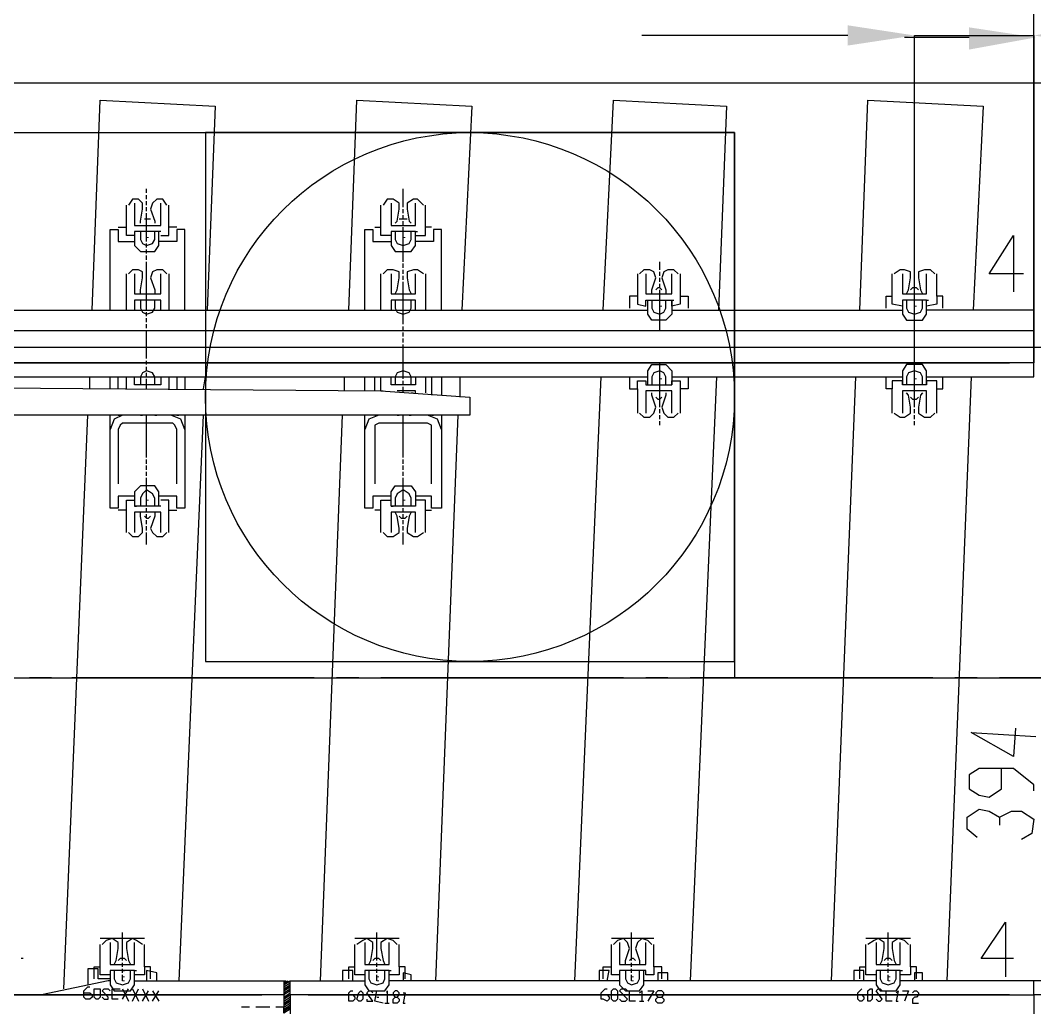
# Model space of a CAD drawing. Header units: millimetres. Extents: x -45 to 90, y -17 to 16.
# Drawn here: x 39.673 to 41.974, y -0.749 to 1.492 of the extents above; entities that cross this region are included whole.
import ezdxf

# ---------------------------------------------------------------- set-up
doc = ezdxf.new("R2010")
doc.units = ezdxf.units.MM
doc.layers.add('PDF_Geometry', color=7, linetype='Continuous')
doc.layers.add('PDF_Solid Fills', color=7, linetype='Continuous')

msp = doc.modelspace()

# ---------------------------------------------------------------- linework, layer by layer
at = {"color": 5}
msp.add_line((0, 1.35), (53.4325, 1.35), dxfattribs=at)
at = {"color": 2}
for p, q in [((0, 0.75), (53.4325, 0.75)), ((0, 0), (53.4325, 0)), ((0, 0), (42.783, 0))]:
    msp.add_line(p, q, dxfattribs=at)
at = {"color": 6}
msp.add_lwpolyline([(29.1661, -1.3506), (29.1986, 0.45), (32.6939, 0.2287), (32.6939, 1.2372), (41.2932, 1.2372), (41.2932, 0), (45.2746, 0), (45.1993, -2.1005), (41.2248, -1.7678), (41.1144, -3.1159), (32.554, -2.4665), (32.6324, -1.35)], close=True, dxfattribs=at)
at = {"color": 5}
msp.add_lwpolyline([(40.0932, 0.0372), (40.6932, 0.0372), (41.2932, 0.0372), (41.2932, 0.6372), (41.2932, 1.2372), (40.6932, 1.2372), (40.0932, 1.2372), (40.0932, 0.6372)], close=True, dxfattribs=at)
msp.add_circle((40.6932, 0.6372), 0.6, dxfattribs=at)
at = {"color": 2}
for radius in [500.8082, 500.0582]:
    msp.add_arc((-0.8299, -500.0575), radius, 85.235272, 89.904911, dxfattribs=at)
at = {"layer": 'PDF_Geometry', "lineweight": 25}
for points in [[(41.9722, 0.7151), (41.9722, 1.7282)], [(41.7017, 0.6143), (41.7017, 0.6234), (41.7017, 0.628), (41.7017, 0.6372), (41.7017, 0.6418), (41.7017, 0.6509), (41.7017, 0.6555), (41.7017, 0.6647), (41.7017, 0.6693), (41.7017, 0.6784), (41.7017, 0.6876), (41.7017, 0.6922), (41.7017, 0.7014), (41.7017, 0.706), (41.7017, 0.7151), (41.7017, 1.4577), (41.9722, 1.4577), (41.9722, 0.7151), (40.7849, 0.7151), (41.9172, 0.7151)], [(41.5505, 1.4577), (41.0829, 1.4577)], [(41.8255, 1.4532), (41.6788, 1.4532)], [(39.836, 0.8343), (39.8543, 1.3111), (40.1156, 1.2973), (40.0973, 0.8343)], [(40.4182, 0.8343), (40.4365, 1.3111), (40.6978, 1.2973), (40.6749, 0.8343)], [(40.9958, 0.8343), (41.0187, 1.3111), (41.2754, 1.2973), (41.2571, 0.8343)], [(41.578, 0.8343), (41.5963, 1.3111), (41.8576, 1.2973), (41.8347, 0.8343)], [(39.9598, 1.1002), (39.9598, 1.1094)], [(40.5419, 1.0681), (40.5419, 1.0819), (40.5419, 1.0956), (40.5419, 1.1094)], [(39.946, 1.0314), (39.946, 1.036), (39.9506, 1.0635), (39.9506, 1.0773), (39.9414, 1.0864), (39.9275, 1.0864), (39.9185, 1.0727)], [(39.9598, 1.0864), (39.9598, 1.0956)], [(39.9598, 1.0727), (39.9598, 1.0819)], [(40.0056, 1.0727), (39.9964, 1.0864), (39.9827, 1.0864), (39.9735, 1.0773), (39.9689, 1.0635), (39.9781, 1.036), (39.9781, 1.0314)], [(40.5236, 1.0314), (40.5282, 1.036), (40.5328, 1.0635), (40.5328, 1.0773), (40.519, 1.0864), (40.5053, 1.0864), (40.4961, 1.0727)], [(40.5878, 1.0727), (40.574, 1.0864), (40.5649, 1.0864), (40.5511, 1.0773), (40.5511, 1.0635), (40.5557, 1.036), (40.5603, 1.0314)], [(39.8956, 1.0223), (39.9139, 1.0223), (39.9139, 1.0727)], [(39.9323, 1.0773), (39.9323, 1.0268), (39.9919, 1.0268), (39.9919, 1.0773)], [(39.9598, 1.0589), (39.9598, 1.0681)], [(40.0285, 1.0223), (40.0102, 1.0223), (40.0102, 1.0727)], [(40.4778, 1.0223), (40.4915, 1.0223), (40.4915, 1.0727)], [(40.5144, 1.0773), (40.5144, 1.0268), (40.5695, 1.0268), (40.5695, 1.0773)], [(40.5419, 1.0545), (40.5419, 1.0635)], [(40.6061, 1.0223), (40.5924, 1.0223), (40.5924, 1.0727)], [(39.9689, 1.0406), (39.9644, 1.0406), (39.9598, 1.0406), (39.9552, 1.0406)], [(39.9598, 0.9902), (39.9598, 0.9993), (39.9598, 1.0039), (39.9598, 1.0131), (39.9598, 1.0177), (39.9598, 1.0268), (39.9598, 1.0314), (39.9598, 1.0406), (39.9598, 1.0452), (39.9598, 1.0545)], [(40.5511, 1.0406), (40.5465, 1.0406), (40.5374, 1.0406), (40.5328, 1.0406)], [(40.5419, 1.0406), (40.5419, 1.0498)], [(40.5419, 1.0268), (40.5419, 1.036)], [(39.8773, 0.8343), (39.8773, 1.0177), (39.8956, 1.0177), (39.8956, 0.9902), (39.9323, 0.9902)], [(39.9323, 1.0039), (39.9139, 1.0039), (39.9139, 1.0223)], [(39.946, 1.0131), (39.946, 0.9948), (39.9506, 0.9856), (39.9598, 0.981), (39.9735, 0.9856), (39.9781, 0.9948), (39.9781, 1.0131)], [(40.0469, 0.8343), (40.0469, 1.0177), (40.0285, 1.0177), (40.0285, 0.9902), (39.9873, 0.9902)], [(39.9919, 1.0131), (39.9873, 1.0131)], [(39.9919, 1.0039), (40.0102, 1.0039), (40.0102, 1.0223)], [(40.4549, 0.8343), (40.4549, 1.0177), (40.4732, 1.0177), (40.4732, 0.9902), (40.5144, 0.9902)], [(40.5144, 1.0039), (40.4915, 1.0039), (40.4915, 1.0223)], [(40.5236, 1.0131), (40.5236, 0.9948), (40.5282, 0.9856), (40.5419, 0.981), (40.5557, 0.9856), (40.5603, 0.9948), (40.5603, 1.0131)], [(40.5419, 0.9443), (40.5419, 0.9535), (40.5419, 0.9581), (40.5419, 0.9672), (40.5419, 0.9718), (40.5419, 0.981), (40.5419, 0.9856), (40.5419, 0.9948), (40.5419, 0.9993), (40.5419, 1.0085), (40.5419, 1.0131), (40.5419, 1.0223)], [(40.5695, 1.0039), (40.5924, 1.0039), (40.5924, 1.0223)], [(40.629, 0.8343), (40.629, 1.0177), (40.6107, 1.0177), (40.6107, 0.9902), (40.5695, 0.9902)], [(40.5695, 1.0131), (40.574, 1.0131)], [(41.9493, 0.9168), (41.8713, 0.9168), (41.9264, 1.0039), (41.9264, 0.8756)], [(39.9598, 0.9764), (39.9598, 0.9856)], [(39.9598, 0.9627), (39.9598, 0.9718)], [(39.9598, 0.9489), (39.9598, 0.9581)], [(39.9598, 0.8343), (39.9598, 0.8481), (39.9598, 0.8618), (39.9598, 0.8756), (39.9598, 0.8893), (39.9598, 0.9031), (39.9598, 0.9168), (39.9598, 0.9306), (39.9598, 0.9443)], [(41.1241, 0.926), (41.1241, 0.9352), (41.1241, 0.9399), (41.1241, 0.9443)], [(41.7017, 0.926), (41.7017, 0.9352), (41.7017, 0.9399), (41.7017, 0.9443)], [(39.946, 0.871), (39.946, 0.8802), (39.9506, 0.9077), (39.9506, 0.9214), (39.9414, 0.926), (39.9275, 0.926), (39.9185, 0.9168)], [(40.0056, 0.9168), (39.9964, 0.926), (39.9827, 0.926), (39.9735, 0.9214), (39.9689, 0.9077), (39.9781, 0.8802), (39.9781, 0.871)], [(40.5236, 0.871), (40.5282, 0.8802), (40.5328, 0.9077), (40.5328, 0.9214), (40.519, 0.926), (40.5053, 0.926), (40.4961, 0.9168)], [(40.5419, 0.9306), (40.5419, 0.9399)], [(40.5419, 0.9168), (40.5419, 0.926)], [(40.5878, 0.9168), (40.574, 0.926), (40.5649, 0.926), (40.5511, 0.9214), (40.5511, 0.9077), (40.5557, 0.8802), (40.5603, 0.871)], [(41.1058, 0.871), (41.1058, 0.8802), (41.115, 0.9077), (41.1104, 0.9214), (41.1012, 0.926), (41.0875, 0.926), (41.0783, 0.9168)], [(41.1241, 0.9122), (41.1241, 0.9214)], [(41.1654, 0.9168), (41.1562, 0.926), (41.1425, 0.926), (41.1333, 0.9214), (41.1287, 0.9077), (41.1379, 0.8802), (41.1379, 0.871)], [(41.6834, 0.871), (41.688, 0.8802), (41.6926, 0.9077), (41.6926, 0.9214), (41.6788, 0.926), (41.6696, 0.926), (41.6559, 0.9168)], [(41.7017, 0.9122), (41.7017, 0.9214)], [(41.7476, 0.9168), (41.7384, 0.926), (41.7247, 0.926), (41.7109, 0.9214), (41.7109, 0.9077), (41.7155, 0.8802), (41.7201, 0.871)], [(39.9139, 0.8343), (39.9139, 0.9168)], [(39.9323, 0.9168), (39.9323, 0.871), (39.9919, 0.871), (39.9919, 0.9168)], [(40.0102, 0.9168), (40.0102, 0.8343)], [(40.4915, 0.8343), (40.4915, 0.9168)], [(40.5144, 0.9168), (40.5144, 0.871), (40.5695, 0.871), (40.5695, 0.9168)], [(40.5419, 0.9031), (40.5419, 0.9122)], [(40.5419, 0.8022), (40.5419, 0.816), (40.5419, 0.8297), (40.5419, 0.8435), (40.5419, 0.8572), (40.5419, 0.871), (40.5419, 0.8847), (40.5419, 0.8985)], [(40.5924, 0.9168), (40.5924, 0.8343)], [(41.0735, 0.9168), (41.0735, 0.8664), (41.0554, 0.8664), (41.0554, 0.8389)], [(41.092, 0.9168), (41.092, 0.871), (41.1516, 0.871), (41.1516, 0.9168)], [(41.1241, 0.8985), (41.1241, 0.9077)], [(41.17, 0.9168), (41.17, 0.8664), (41.1881, 0.8664), (41.1881, 0.8389)], [(41.6376, 0.8389), (41.6376, 0.8664), (41.6513, 0.8664), (41.6513, 0.9168)], [(41.6742, 0.9168), (41.6742, 0.871), (41.7292, 0.871), (41.7292, 0.9168)], [(41.7017, 0.8985), (41.7017, 0.9077)], [(41.7659, 0.8389), (41.7659, 0.8664), (41.7522, 0.8664), (41.7522, 0.9168)], [(41.1287, 0.8802), (41.1241, 0.8847), (41.1195, 0.8847), (41.115, 0.8802)], [(41.1241, 0.8847), (41.1241, 0.8939)], [(41.1241, 0.7885), (41.1241, 0.8022), (41.1241, 0.816), (41.1241, 0.8297), (41.1241, 0.8435), (41.1241, 0.8526), (41.1241, 0.8664), (41.1241, 0.8802)], [(41.7109, 0.8802), (41.7063, 0.8847), (41.6971, 0.8847), (41.6926, 0.8802)], [(41.7017, 0.8847), (41.7017, 0.8939)], [(41.7017, 0.7885), (41.7017, 0.8022), (41.7017, 0.816), (41.7017, 0.8297), (41.7017, 0.8435), (41.7017, 0.8526), (41.7017, 0.8664), (41.7017, 0.8802)], [(39.9919, 0.8343), (39.9919, 0.8572), (39.9323, 0.8572), (39.9323, 0.8343)], [(39.946, 0.8572), (39.946, 0.8389), (39.9506, 0.8297), (39.9598, 0.8253), (39.9735, 0.8297), (39.9781, 0.8389), (39.9781, 0.8572)], [(40.5695, 0.8343), (40.5695, 0.8572), (40.5144, 0.8572), (40.5144, 0.8343)], [(40.5236, 0.8572), (40.5236, 0.8389), (40.5282, 0.8297), (40.5419, 0.8253), (40.5557, 0.8297), (40.5603, 0.8389), (40.5603, 0.8572)], [(41.0735, 0.8664), (41.0735, 0.8481), (41.092, 0.8435), (41.092, 0.8572), (41.0966, 0.8572), (41.1516, 0.8572), (41.1516, 0.8253), (41.1379, 0.8114), (41.1058, 0.8114), (41.0966, 0.8253), (41.0966, 0.8572)], [(41.1058, 0.8572), (41.1058, 0.8389), (41.1104, 0.8297), (41.1241, 0.8253), (41.1333, 0.8297), (41.1379, 0.8389), (41.1379, 0.8572)], [(41.17, 0.8664), (41.17, 0.8481), (41.1516, 0.8435), (41.1516, 0.8572), (41.1562, 0.8572)], [(41.6742, 0.8572), (41.6742, 0.8435), (41.6513, 0.8481), (41.6513, 0.8664)], [(41.6834, 0.8572), (41.6834, 0.8389), (41.688, 0.8297), (41.7017, 0.8253), (41.7155, 0.8297), (41.7201, 0.8389), (41.7201, 0.8572)], [(41.7522, 0.8664), (41.7522, 0.8481), (41.7292, 0.8435), (41.7292, 0.8572), (41.7338, 0.8572)], [(32.9873, 0.8343), (40.7849, 0.8343), (41.0966, 0.8343)], [(39.9598, 0.8206), (39.9598, 0.8297)], [(41.1516, 0.8343), (41.6742, 0.8343)], [(41.7292, 0.683), (41.9722, 0.683), (41.9722, 0.6876), (41.9722, 0.8253), (41.9722, 0.8343), (41.7292, 0.8343)], [(39.9598, 0.8068), (39.9598, 0.816)], [(32.5931, 0.7151), (18.6069, 0.7151), (18.6069, 0.7885), (32.5931, 0.7885), (32.6527, 0.7885), (32.7123, 0.7885), (40.7849, 0.7885), (41.9722, 0.7885)], [(39.9598, 0.7931), (39.9598, 0.8022)], [(39.9598, 0.7243), (39.9598, 0.7335), (39.9598, 0.738), (39.9598, 0.7472), (39.9598, 0.7518), (39.9598, 0.761), (39.9598, 0.7655), (39.9598, 0.7747), (39.9598, 0.7793), (39.9598, 0.7885)], [(40.5419, 0.7885), (40.5419, 0.7976)], [(40.5419, 0.7747), (40.5419, 0.7839)], [(40.5419, 0.761), (40.5419, 0.7701)], [(40.5419, 0.6784), (40.5419, 0.6876), (40.5419, 0.6922), (40.5419, 0.7014), (40.5419, 0.706), (40.5419, 0.7151), (40.5419, 0.7197), (40.5419, 0.7289), (40.5419, 0.7335), (40.5419, 0.7426), (40.5419, 0.7472), (40.5419, 0.7564)], [(39.9598, 0.7107), (39.9598, 0.7197)], [(41.1241, 0.6143), (41.1241, 0.6234), (41.1241, 0.628), (41.1241, 0.6372), (41.1241, 0.6418), (41.1241, 0.6509), (41.1241, 0.6555), (41.1241, 0.6647), (41.1241, 0.6693), (41.1241, 0.6784), (41.1241, 0.6876), (41.1241, 0.6922), (41.1241, 0.7014), (41.1241, 0.706), (41.1241, 0.7151)], [(39.9781, 0.6647), (39.9781, 0.683), (39.9735, 0.6922), (39.9598, 0.6968), (39.9506, 0.6922), (39.946, 0.683), (39.946, 0.6647)], [(39.9598, 0.6968), (39.9598, 0.706)], [(39.9598, 0.683), (39.9598, 0.6922)], [(40.5603, 0.6647), (40.5603, 0.683), (40.5557, 0.6922), (40.5419, 0.6968), (40.5282, 0.6922), (40.5236, 0.683), (40.5236, 0.6647)], [(41.0735, 0.6555), (41.0735, 0.6739), (41.092, 0.6739), (41.092, 0.6647), (41.0966, 0.6647), (41.0966, 0.6968), (41.1058, 0.7107), (41.1379, 0.7107), (41.1516, 0.6968), (41.1516, 0.6647), (41.1516, 0.6739), (41.17, 0.6739), (41.17, 0.6555)], [(41.1379, 0.6647), (41.1379, 0.683), (41.1333, 0.6922), (41.1241, 0.6968), (41.1104, 0.6922), (41.1058, 0.683), (41.1058, 0.6647)], [(41.7292, 0.6647), (41.7292, 0.6968), (41.7201, 0.7107), (41.6834, 0.7107), (41.6742, 0.6968), (41.6742, 0.6647)], [(41.7201, 0.6647), (41.7201, 0.683), (41.7155, 0.6922), (41.7017, 0.6968), (41.688, 0.6922), (41.6834, 0.683), (41.6834, 0.6647)], [(32.9873, 0.683), (40.7849, 0.683), (41.0966, 0.683)], [(39.8314, 0.6555), (39.8314, 0.683)], [(39.8773, 0.6555), (39.8773, 0.683)], [(39.8956, 0.6555), (39.8956, 0.683)], [(39.9139, 0.6555), (39.9139, 0.683)], [(39.9919, 0.683), (39.9919, 0.6647), (39.9323, 0.6647), (39.9323, 0.683)], [(39.9598, 0.6555), (39.9598, 0.6647), (39.9598, 0.6784)], [(40.0102, 0.683), (40.0102, 0.6555)], [(40.0285, 0.683), (40.0285, 0.6555)], [(40.0469, 0.683), (40.0469, 0.6555)], [(40.0927, 0.683), (40.0881, 0.6555)], [(40.409, 0.6509), (40.409, 0.683)], [(40.4549, 0.6509), (40.4549, 0.683)], [(40.4778, 0.6509), (40.4778, 0.683)], [(40.4915, 0.6509), (40.4915, 0.683)], [(40.5695, 0.683), (40.5695, 0.6647), (40.5144, 0.6647), (40.5144, 0.683)], [(40.5419, 0.6647), (40.5419, 0.6739)], [(40.5924, 0.683), (40.5924, 0.6464)], [(40.6061, 0.683), (40.6061, 0.6418)], [(40.629, 0.683), (40.629, 0.6418)], [(40.6703, 0.683), (40.6703, 0.6372)], [(40.9316, -0.6876), (40.9912, 0.683)], [(41.0554, 0.683), (41.0554, 0.6555), (41.0735, 0.6555), (41.0735, 0.6005)], [(41.1516, 0.683), (41.6742, 0.683)], [(41.1881, 0.683), (41.1881, 0.6555), (41.17, 0.6555), (41.17, 0.6005)], [(41.2525, 0.683), (41.1929, -0.6876)], [(41.5138, -0.6876), (41.5688, 0.683)], [(41.6513, 0.6005), (41.6513, 0.6555), (41.6376, 0.6555), (41.6376, 0.683)], [(41.7522, 0.6555), (41.7522, 0.6739), (41.7292, 0.6739), (41.7292, 0.6647), (41.6742, 0.6647), (41.6742, 0.6739), (41.6513, 0.6739), (41.6513, 0.6555)], [(41.7522, 0.6005), (41.7522, 0.6555), (41.7659, 0.6555), (41.7659, 0.683)], [(41.8301, 0.683), (41.7751, -0.6876)], [(40.5695, 0.6464), (40.5695, 0.6509), (40.5282, 0.6509)], [(40.5419, 0.6464), (40.5419, 0.6601)], [(40.5603, 0.6464), (40.5649, 0.6464)], [(41.0783, 0.6005), (41.0875, 0.5914), (41.1012, 0.5914), (41.1104, 0.6005), (41.115, 0.6143), (41.1058, 0.6418), (41.1058, 0.6464)], [(41.1516, 0.6005), (41.1516, 0.6509), (41.092, 0.6509), (41.092, 0.6005)], [(41.0966, 0.6647), (41.1516, 0.6647)], [(41.1379, 0.6464), (41.1379, 0.6418), (41.1287, 0.6143), (41.1333, 0.6005), (41.1425, 0.5914), (41.1562, 0.5914), (41.1654, 0.6005)], [(41.6559, 0.6005), (41.6696, 0.5914), (41.6788, 0.5914), (41.6926, 0.6005), (41.6926, 0.6143), (41.688, 0.6418), (41.6834, 0.6464)], [(41.7292, 0.6005), (41.7292, 0.6509), (41.6742, 0.6509), (41.6742, 0.6005)], [(41.7201, 0.6464), (41.7155, 0.6418), (41.7109, 0.6143), (41.7109, 0.6005), (41.7247, 0.5914), (41.7384, 0.5914), (41.7476, 0.6005)], [(41.115, 0.6372), (41.1195, 0.6326), (41.1241, 0.6326), (41.1287, 0.6372)], [(41.6926, 0.6372), (41.6971, 0.6326), (41.7063, 0.6326), (41.7109, 0.6372)], [(41.1241, 0.6005), (41.1241, 0.6097)], [(41.7017, 0.6005), (41.7017, 0.6097)], [(39.7718, -0.706), (39.8268, 0.5961)], [(39.9323, 0.4126), (39.8956, 0.4126), (39.8956, 0.3851), (39.8773, 0.3851), (39.8773, 0.5961)], [(40.0469, 0.5638), (40.0377, 0.5868), (40.0148, 0.5961), (39.9048, 0.5961), (39.8864, 0.5868), (39.8773, 0.5638)], [(39.8956, 0.5961), (39.9002, 0.5961)], [(40.0285, 0.4401), (40.0285, 0.5638), (40.0239, 0.573), (40.0194, 0.5776), (39.9048, 0.5776), (39.9002, 0.573), (39.8956, 0.5638), (39.8956, 0.4401)], [(39.946, 0.5961), (39.9506, 0.5961)], [(39.9598, 0.4997), (39.9598, 0.5134), (39.9598, 0.5272), (39.9598, 0.5409), (39.9598, 0.5547), (39.9598, 0.5684), (39.9598, 0.5822), (39.9598, 0.5961)], [(39.9781, 0.5961), (39.9827, 0.5961)], [(40.0469, 0.5961), (40.0469, 0.3851), (40.0285, 0.3851), (40.0285, 0.4126), (39.9873, 0.4126)], [(40.0285, 0.5961), (40.0331, 0.5961)], [(40.0881, 0.5961), (40.0331, -0.6876)], [(40.354, -0.6876), (40.4044, 0.5961)], [(40.5144, 0.4126), (40.4732, 0.4126), (40.4732, 0.3851), (40.4549, 0.3851), (40.4549, 0.5961)], [(40.629, 0.5638), (40.6199, 0.5868), (40.597, 0.5961), (40.4869, 0.5961), (40.464, 0.5868), (40.4549, 0.5638)], [(40.4778, 0.5961), (40.4824, 0.5961)], [(40.6061, 0.4401), (40.6061, 0.5638), (40.6061, 0.573), (40.597, 0.5776), (40.4869, 0.5776), (40.4778, 0.573), (40.4778, 0.5638), (40.4778, 0.4401)], [(40.5282, 0.5961), (40.5328, 0.5961)], [(40.5419, 0.4997), (40.5419, 0.5134), (40.5419, 0.5272), (40.5419, 0.5409), (40.5419, 0.5547), (40.5419, 0.5684), (40.5419, 0.5822), (40.5419, 0.5961)], [(40.5557, 0.5961), (40.5603, 0.5961)], [(40.629, 0.5961), (40.629, 0.3851), (40.6061, 0.3851), (40.6061, 0.4126), (40.5695, 0.4126)], [(40.6061, 0.5961), (40.6107, 0.5961)], [(40.6657, 0.5961), (40.6151, -0.6876)], [(41.1241, 0.5868), (41.1241, 0.5961)], [(41.1241, 0.573), (41.1241, 0.5822)], [(41.7017, 0.5868), (41.7017, 0.5961)], [(41.7017, 0.573), (41.7017, 0.5822)], [(39.9598, 0.4859), (39.9598, 0.4951)], [(40.5419, 0.4859), (40.5419, 0.4951)], [(39.9598, 0.4722), (39.9598, 0.4815)], [(39.9598, 0.4584), (39.9598, 0.4676)], [(40.5419, 0.4722), (40.5419, 0.4815)], [(40.5419, 0.4584), (40.5419, 0.4676)], [(39.9598, 0.3897), (39.9598, 0.3988), (39.9598, 0.4034), (39.9598, 0.4126), (39.9598, 0.4172), (39.9598, 0.4263), (39.9598, 0.4309), (39.9598, 0.4401), (39.9598, 0.4447), (39.9598, 0.4538)], [(40.5419, 0.3897), (40.5419, 0.3988), (40.5419, 0.4034), (40.5419, 0.4126), (40.5419, 0.4172), (40.5419, 0.4263), (40.5419, 0.4309), (40.5419, 0.4401), (40.5419, 0.4447), (40.5419, 0.4538)], [(39.9873, 0.3897), (39.9873, 0.4217), (39.9781, 0.4355), (39.946, 0.4355), (39.9323, 0.4217), (39.9323, 0.3897)], [(39.9781, 0.3897), (39.9781, 0.408), (39.9735, 0.4172), (39.9598, 0.4263), (39.9506, 0.4172), (39.946, 0.408), (39.946, 0.3897)], [(40.5144, 0.3897), (40.5144, 0.4217), (40.5236, 0.4355), (40.5603, 0.4355), (40.5695, 0.4217), (40.5695, 0.3897), (40.5144, 0.3897), (40.519, 0.3897)], [(40.5603, 0.3897), (40.5603, 0.408), (40.5557, 0.4172), (40.5419, 0.4263), (40.5282, 0.4172), (40.5236, 0.408), (40.5236, 0.3897)], [(39.9139, 0.3805), (39.9139, 0.4034), (39.9323, 0.4034)], [(40.0102, 0.3805), (40.0102, 0.4034), (39.9919, 0.4034)], [(40.4915, 0.3805), (40.4915, 0.4034), (40.5144, 0.4034)], [(40.5924, 0.3805), (40.5924, 0.4034), (40.5695, 0.4034)], [(39.9139, 0.3301), (39.9139, 0.3805), (39.8956, 0.3805)], [(39.9185, 0.3301), (39.9275, 0.3209), (39.9414, 0.3209), (39.9506, 0.3301), (39.9506, 0.3392), (39.946, 0.3669), (39.946, 0.3759)], [(39.9919, 0.3897), (39.9873, 0.3897), (39.9323, 0.3897), (39.9368, 0.3897)], [(39.9919, 0.3301), (39.9919, 0.3759), (39.9323, 0.3759), (39.9323, 0.3301)], [(39.9598, 0.3759), (39.9598, 0.3851)], [(39.9598, 0.3621), (39.9598, 0.3713)], [(39.9781, 0.3759), (39.9781, 0.3669), (39.9689, 0.3392), (39.9735, 0.3301), (39.9827, 0.3209), (39.9964, 0.3209), (40.0056, 0.3301)], [(40.0102, 0.3301), (40.0102, 0.3805), (40.0285, 0.3805)], [(40.4915, 0.3301), (40.4915, 0.3805), (40.4778, 0.3805)], [(40.4961, 0.3301), (40.5053, 0.3209), (40.519, 0.3209), (40.5328, 0.3301), (40.5328, 0.3392), (40.5282, 0.3669), (40.5236, 0.3759)], [(40.5695, 0.3301), (40.5695, 0.3759), (40.5144, 0.3759), (40.5144, 0.3301)], [(40.5419, 0.3759), (40.5419, 0.3851)], [(40.5419, 0.3621), (40.5419, 0.3713)], [(40.5603, 0.3759), (40.5557, 0.3669), (40.5511, 0.3392), (40.5511, 0.3301), (40.5649, 0.3209), (40.574, 0.3209), (40.5878, 0.3301)], [(40.5924, 0.3301), (40.5924, 0.3805), (40.6061, 0.3805)], [(39.9552, 0.3669), (39.9598, 0.3621), (39.9644, 0.3621), (39.9689, 0.3669)], [(39.9598, 0.3484), (39.9598, 0.3576)], [(40.5328, 0.3669), (40.5374, 0.3621), (40.5465, 0.3621), (40.5511, 0.3669)], [(40.5419, 0.3484), (40.5419, 0.3576)], [(39.9598, 0.3346), (39.9598, 0.3438)], [(39.9598, 0.3026), (39.9598, 0.3163), (39.9598, 0.3301)], [(40.5419, 0.3346), (40.5419, 0.3438)], [(40.5419, 0.3026), (40.5419, 0.3163), (40.5419, 0.3301)], [(39.7443, 0), (39.6939, 0)], [(40.3402, 0), (39.7902, 0)], [(40.4411, 0), (40.3907, 0)], [(41.0416, 0), (40.4915, 0)], [(41.1425, 0), (41.092, 0)], [(41.743, 0), (41.1929, 0)], [(41.8438, 0), (41.7934, 0)], [(42.4444, 0), (41.8943, 0)], [(41.9309, -0.1146), (41.9264, -0.1788), (41.8301, -0.1238), (41.9768, -0.1329)], [(41.9722, -0.2567), (41.9722, -0.243), (41.9264, -0.2061), (41.8484, -0.2061), (41.8255, -0.22), (41.8255, -0.2521), (41.8484, -0.2659), (41.8713, -0.2705), (41.8988, -0.2521), (41.8988, -0.2061)], [(41.8438, -0.3621), (41.8209, -0.3438), (41.8209, -0.3163), (41.8484, -0.298), (41.8713, -0.3026), (41.8943, -0.3163), (41.8943, -0.3346)], [(41.8943, -0.3163), (41.9218, -0.3026), (41.9447, -0.3026), (41.9722, -0.3207), (41.9676, -0.353), (41.9447, -0.3667)], [(41.9264, -0.6372), (41.853, -0.6372), (41.908, -0.5547), (41.908, -0.6784)], [(39.9552, -0.5914), (39.8543, -0.5914)], [(39.8864, -0.6509), (39.891, -0.6418), (39.8956, -0.6143), (39.8956, -0.6005), (39.8818, -0.5914), (39.8681, -0.5959), (39.8589, -0.6051)], [(39.9048, -0.6418), (39.9048, -0.6326), (39.9048, -0.628), (39.9048, -0.6189), (39.9048, -0.6143), (39.9048, -0.6051), (39.9048, -0.6005), (39.9048, -0.5914), (39.9048, -0.5868), (39.9048, -0.5776)], [(39.9506, -0.6051), (39.9368, -0.5959), (39.9275, -0.5914), (39.9139, -0.6005), (39.9139, -0.6143), (39.9185, -0.6418), (39.9231, -0.6509)], [(40.5328, -0.5914), (40.4319, -0.5914)], [(40.464, -0.6509), (40.4686, -0.6418), (40.4732, -0.6143), (40.4732, -0.6005), (40.4594, -0.5914), (40.4503, -0.5959), (40.4365, -0.6051)], [(40.4824, -0.6418), (40.4824, -0.6326), (40.4824, -0.628), (40.4824, -0.6189), (40.4824, -0.6143), (40.4824, -0.6051), (40.4824, -0.6005), (40.4824, -0.5914), (40.4824, -0.5868), (40.4824, -0.5776)], [(40.5282, -0.6051), (40.519, -0.5959), (40.5053, -0.5914), (40.4915, -0.6005), (40.4915, -0.6143), (40.4961, -0.6418), (40.5005, -0.6509)], [(41.1104, -0.5914), (41.0141, -0.5914)], [(41.0462, -0.6509), (41.0462, -0.6418), (41.0554, -0.6143), (41.0508, -0.6005), (41.0416, -0.5914), (41.0279, -0.5959), (41.0187, -0.6051)], [(41.06, -0.6418), (41.06, -0.6326), (41.06, -0.628), (41.06, -0.6189), (41.06, -0.6143), (41.06, -0.6051), (41.06, -0.6005), (41.06, -0.5914), (41.06, -0.5868), (41.06, -0.5776)], [(41.1058, -0.6051), (41.0966, -0.5959), (41.0829, -0.5914), (41.0735, -0.6005), (41.0691, -0.6143), (41.0783, -0.6418), (41.0783, -0.6509)], [(41.6926, -0.5914), (41.5917, -0.5914)], [(41.6238, -0.6509), (41.6284, -0.6418), (41.633, -0.6143), (41.633, -0.6005), (41.6192, -0.5914), (41.61, -0.5959), (41.5963, -0.6051)], [(41.6421, -0.6418), (41.6421, -0.6326), (41.6421, -0.628), (41.6421, -0.6189), (41.6421, -0.6143), (41.6421, -0.6051), (41.6421, -0.6005), (41.6421, -0.5914), (41.6421, -0.5868), (41.6421, -0.5776)], [(41.688, -0.6051), (41.6788, -0.5959), (41.6651, -0.5914), (41.6513, -0.6005), (41.6513, -0.6143), (41.6559, -0.6418), (41.6605, -0.6509)], [(39.8406, -0.683), (39.8406, -0.6555), (39.8543, -0.6555), (39.8543, -0.6051)], [(39.8773, -0.6005), (39.8773, -0.6509), (39.9323, -0.6509), (39.9323, -0.6005)], [(39.9689, -0.683), (39.9689, -0.6555), (39.9552, -0.6555), (39.9552, -0.6051)], [(40.4182, -0.683), (40.4182, -0.6555), (40.4319, -0.6555), (40.4319, -0.6051)], [(40.4549, -0.6005), (40.4549, -0.6509), (40.5099, -0.6509), (40.5099, -0.6005)], [(40.5465, -0.683), (40.5465, -0.6555), (40.5328, -0.6555), (40.5328, -0.6051)], [(40.9958, -0.683), (40.9958, -0.6555), (41.0141, -0.6555), (41.0141, -0.6051)], [(41.0325, -0.6005), (41.0325, -0.6509), (41.092, -0.6509), (41.092, -0.6005)], [(41.1287, -0.683), (41.1287, -0.6555), (41.1104, -0.6555), (41.1104, -0.6051)], [(41.578, -0.683), (41.578, -0.6555), (41.5917, -0.6555), (41.5917, -0.6051)], [(41.6146, -0.6005), (41.6146, -0.6509), (41.6696, -0.6509), (41.6696, -0.6005)], [(41.7063, -0.683), (41.7063, -0.6555), (41.6926, -0.6555), (41.6926, -0.6051)], [(39.6801, -0.6372), (39.6756, -0.6372)], [(39.9139, -0.6418), (39.9093, -0.6372), (39.9002, -0.6372), (39.8956, -0.6418)], [(40.4915, -0.6418), (40.4869, -0.6372), (40.4778, -0.6372), (40.4732, -0.6418)], [(41.0691, -0.6418), (41.0645, -0.6372), (41.06, -0.6372), (41.0554, -0.6418)], [(41.6513, -0.6418), (41.6465, -0.6372), (41.6376, -0.6372), (41.633, -0.6418)], [(39.8773, -0.683), (39.8497, -0.683), (39.8497, -0.6601), (39.8268, -0.6601), (39.8268, -0.6968)], [(39.8773, -0.6645), (39.8773, -0.6739), (39.8543, -0.6739), (39.8543, -0.6555)], [(39.8864, -0.6645), (39.8864, -0.683), (39.891, -0.6922), (39.9048, -0.6968), (39.9185, -0.6922), (39.9231, -0.683), (39.9231, -0.6645)], [(39.9048, -0.6555), (39.9048, -0.6464)], [(39.9048, -0.6693), (39.9048, -0.6601)], [(39.9048, -0.6645), (39.9093, -0.6645)], [(39.9552, -0.6555), (39.9552, -0.6739), (39.9323, -0.6739), (39.9323, -0.6645), (39.9368, -0.6645)], [(39.9827, -0.6876), (39.9827, -0.6693), (39.9598, -0.6645), (39.9598, -0.6876)], [(40.4273, -0.6876), (40.4273, -0.6645), (40.4044, -0.6645), (40.4044, -0.6876)], [(40.4549, -0.6645), (40.4549, -0.6739), (40.4319, -0.6739), (40.4319, -0.6555)], [(40.464, -0.6645), (40.464, -0.683), (40.4686, -0.6922), (40.4824, -0.6968), (40.4961, -0.6922), (40.5005, -0.683), (40.5005, -0.6645)], [(40.4824, -0.6555), (40.4824, -0.6464)], [(40.4824, -0.6693), (40.4824, -0.6601)], [(40.5328, -0.6555), (40.5328, -0.6739), (40.5099, -0.6739), (40.5099, -0.6645), (40.5144, -0.6645)], [(41.0049, -0.6876), (41.0095, -0.6645), (40.9866, -0.6645), (40.9866, -0.6876)], [(41.0325, -0.6645), (41.0325, -0.6739), (41.0141, -0.6739), (41.0141, -0.6555)], [(41.0462, -0.6645), (41.0462, -0.683), (41.0508, -0.6922), (41.06, -0.6968), (41.0735, -0.6922), (41.0783, -0.683), (41.0783, -0.6645)], [(41.06, -0.6555), (41.06, -0.6464)], [(41.06, -0.6693), (41.06, -0.6601)], [(41.1104, -0.6555), (41.1104, -0.6739), (41.092, -0.6739), (41.092, -0.6645), (41.0875, -0.6645)], [(41.5871, -0.6876), (41.5871, -0.6645), (41.5642, -0.6645), (41.5642, -0.6876)], [(41.6146, -0.6645), (41.6146, -0.6739), (41.5917, -0.6739), (41.5917, -0.6555)], [(41.6238, -0.6645), (41.6238, -0.683), (41.6284, -0.6922), (41.6421, -0.6968), (41.6559, -0.6922), (41.6605, -0.683), (41.6605, -0.6645)], [(41.6421, -0.6555), (41.6421, -0.6464)], [(41.6421, -0.6693), (41.6421, -0.6601)], [(41.6926, -0.6555), (41.6926, -0.6739), (41.6696, -0.6739), (41.6696, -0.6645), (41.6742, -0.6645)], [(39.8773, -0.6876), (39.8727, -0.6876), (39.7214, -0.7197), (39.648, -0.7197), (39.5518, -0.7197), (39.4738, -0.7197), (39.4509, -0.7197), (38.0619, -0.7197), (37.9336, -0.7197), (37.5852, -0.7197), (37.4706, -0.7197), (37.4568, -0.7197), (37.3285, -0.7197), (39.5518, -0.7197), (40.2211, -0.7197), (39.7214, -0.7197)], [(39.9048, -0.6876), (39.9048, -0.6739)], [(39.9323, -0.6876), (40.2713, -0.6876), (40.2713, -0.6922), (40.2713, -0.7197), (40.2211, -0.7197)], [(40.2713, -0.7243), (40.2852, -0.7151), (40.2713, -0.7289), (40.2852, -0.7197), (40.2852, -0.6922), (40.2852, -0.6876), (40.4549, -0.6876)], [(40.2713, -0.6876), (40.2761, -0.6876)], [(40.2713, -0.6922), (40.2807, -0.6876), (40.2713, -0.6968), (40.2852, -0.6876)], [(40.4824, -0.6876), (40.4824, -0.6739)], [(41.0325, -0.6876), (40.7849, -0.6876), (40.5099, -0.6876)], [(40.5603, -0.6876), (40.5603, -0.6739), (40.5419, -0.6693), (40.5419, -0.6876)], [(41.06, -0.6876), (41.06, -0.6739)], [(41.6146, -0.6876), (41.0875, -0.6876)], [(41.1425, -0.6876), (41.1425, -0.6693), (41.1195, -0.6693), (41.1195, -0.6876)], [(41.6421, -0.6876), (41.6421, -0.6739)], [(42.018, -0.6876), (41.9768, -0.6876), (41.9722, -0.6876), (41.6696, -0.6876)], [(41.7201, -0.6876), (41.7201, -0.6693), (41.7017, -0.6693), (41.7017, -0.6876)], [(41.9584, -1.1094), (41.9903, -1.1139), (42.0043, -0.7197), (41.9722, -0.7197), (41.9722, -0.6876)], [(39.8177, -0.7151), (39.8314, -0.7151), (39.836, -0.7197), (39.836, -0.7243), (39.8314, -0.7289), (39.8222, -0.7289), (39.8177, -0.7243), (39.8177, -0.7105), (39.8268, -0.7014), (39.8314, -0.7014)], [(39.8589, -0.7243), (39.8635, -0.7289), (39.8727, -0.7289), (39.8727, -0.7243), (39.8589, -0.7105), (39.8635, -0.706), (39.8727, -0.706), (39.8773, -0.7105)], [(39.8956, -0.7289), (39.8818, -0.7289), (39.8818, -0.706), (39.9002, -0.706)], [(39.9048, -0.7289), (39.9185, -0.706)], [(39.9048, -0.706), (39.9185, -0.7335)], [(39.9275, -0.7335), (39.9414, -0.706)], [(39.9275, -0.706), (39.9414, -0.7335)], [(39.9506, -0.706), (39.9644, -0.7335)], [(39.9506, -0.7335), (39.9644, -0.7105)], [(39.9735, -0.7335), (39.9873, -0.7105)], [(39.9735, -0.7105), (39.9873, -0.7335)], [(40.2713, -0.7014), (40.2852, -0.6922)], [(40.2713, -0.706), (40.2852, -0.6968), (40.2713, -0.7105), (40.2852, -0.7014)], [(40.2713, -0.7151), (40.2852, -0.706)], [(40.2852, -0.7105), (40.2713, -0.7197), (40.2713, -0.7472), (40.2852, -0.738)], [(40.4182, -0.7197), (40.4273, -0.7197), (40.4319, -0.7243), (40.4319, -0.7289), (40.4273, -0.7335), (40.4182, -0.7335), (40.4182, -0.7289), (40.4182, -0.7151), (40.4228, -0.7105), (40.4273, -0.7105)], [(40.4594, -0.7289), (40.4594, -0.7335), (40.4686, -0.7335), (40.4732, -0.7335), (40.4594, -0.7151), (40.464, -0.7105), (40.4686, -0.7105), (40.4732, -0.7151)], [(40.4961, -0.738), (40.4778, -0.7335), (40.4824, -0.7105), (40.4961, -0.7105)], [(40.5053, -0.7151), (40.5053, -0.7105), (40.5053, -0.738)], [(40.5282, -0.7243), (40.5328, -0.7289), (40.5328, -0.7335), (40.5282, -0.738), (40.519, -0.738), (40.519, -0.7335), (40.519, -0.7289), (40.5236, -0.7243), (40.5282, -0.7243), (40.5328, -0.7197), (40.5328, -0.7151), (40.5282, -0.7105), (40.5236, -0.7105), (40.519, -0.7151), (40.519, -0.7197), (40.5236, -0.7243)], [(40.9912, -0.7197), (41.0049, -0.7197), (41.0095, -0.7243), (41.0095, -0.7289), (41.0049, -0.7335), (40.9958, -0.7289), (40.9912, -0.7289), (40.9912, -0.7151), (41.0004, -0.706), (41.0049, -0.706)], [(41.0325, -0.7289), (41.037, -0.7335), (41.0462, -0.7335), (41.0508, -0.7289), (41.0325, -0.7105), (41.037, -0.706), (41.0462, -0.706), (41.0508, -0.7105)], [(41.0691, -0.7335), (41.0554, -0.7335), (41.0554, -0.7105), (41.0735, -0.7105)], [(41.0783, -0.7151), (41.0829, -0.7105), (41.0829, -0.7335)], [(41.0966, -0.7105), (41.1104, -0.7105), (41.0966, -0.7335)], [(41.1287, -0.7243), (41.1333, -0.7289), (41.1333, -0.7335), (41.1287, -0.738), (41.1195, -0.738), (41.115, -0.7335), (41.115, -0.7289), (41.1195, -0.7243), (41.1287, -0.7243), (41.1333, -0.7197), (41.1333, -0.7151), (41.1287, -0.7105), (41.1195, -0.7105), (41.115, -0.7151), (41.115, -0.7197), (41.1195, -0.7243)], [(41.5734, -0.7197), (41.5825, -0.7197), (41.5871, -0.7243), (41.5871, -0.7289), (41.5825, -0.7335), (41.578, -0.7335), (41.5734, -0.7289), (41.5734, -0.7151), (41.5825, -0.706)], [(41.6146, -0.7289), (41.6192, -0.7335), (41.6238, -0.7335), (41.6284, -0.7289), (41.6146, -0.7105), (41.6192, -0.706), (41.6238, -0.706), (41.6284, -0.7105)], [(41.6513, -0.7335), (41.6376, -0.7335), (41.6376, -0.7105), (41.6513, -0.7105)], [(41.6605, -0.7151), (41.6651, -0.7105), (41.6605, -0.7335), (41.6651, -0.7335)], [(41.6742, -0.7105), (41.688, -0.7105), (41.6788, -0.7335)], [(41.6971, -0.7151), (41.7017, -0.7105), (41.7063, -0.7105), (41.7109, -0.7151), (41.7109, -0.7197), (41.7063, -0.7243), (41.7017, -0.7243), (41.6971, -0.7289), (41.6971, -0.738), (41.7109, -0.738)], [(39.8818, -0.7197), (39.891, -0.7197)], [(41.9172, -0.7197), (40.7849, -0.7197), (40.2852, -0.7197), (40.2852, -0.7885), (40.2713, -0.7976)], [(40.2713, -0.7335), (40.2852, -0.7243)], [(40.2713, -0.738), (40.2852, -0.7289), (40.2713, -0.7426), (40.2852, -0.7335)], [(40.3265, -0.7197), (40.7849, -0.7197), (41.9172, -0.7197), (41.9722, -0.7197), (41.9722, -0.7885)], [(40.4824, -0.7243), (40.4869, -0.7243)], [(40.5419, -0.7151), (40.5465, -0.7151), (40.5419, -0.738), (40.5465, -0.738)], [(41.0554, -0.7197), (41.0645, -0.7197)], [(41.0783, -0.7335), (41.0875, -0.7335)], [(41.6376, -0.7197), (41.6421, -0.7197)], [(40.1936, -0.7472), (40.1752, -0.7472)], [(40.2394, -0.7472), (40.2073, -0.7472)], [(40.2852, -0.7518), (40.2713, -0.761), (40.2713, -0.7472), (40.2532, -0.7472)], [(40.2713, -0.7518), (40.2852, -0.7426), (40.2713, -0.7564), (40.2852, -0.7472)], [(40.5005, -0.738), (40.5099, -0.738)]]:
    msp.add_lwpolyline(points, dxfattribs=at)
for points in [[(39.9873, 0.981), (39.9873, 1.0131), (39.9323, 1.0131), (39.9323, 0.981), (39.946, 0.9672), (39.9781, 0.9672)], [(40.5695, 0.981), (40.5695, 1.0131), (40.5144, 1.0131), (40.5144, 0.981), (40.5236, 0.9672), (40.5603, 0.9672)], [(41.7292, 0.8253), (41.7292, 0.8572), (41.6742, 0.8572), (41.6742, 0.8253), (41.6834, 0.8114), (41.7201, 0.8114)], [(40.7849, 0.7151), (32.7123, 0.7151)], [(40.6932, 0.5961), (33.2945, 0.5961), (33.2945, 0.6372), (33.4916, 0.6509), (36.3933, 0.6739), (37.5944, 0.6739), (40.4915, 0.6509), (40.6932, 0.6372)], [(39.9323, -0.6968), (39.9323, -0.6645), (39.8773, -0.6645), (39.8773, -0.6968), (39.8864, -0.7105), (39.9231, -0.7105)], [(40.5099, -0.6968), (40.5099, -0.6645), (40.4549, -0.6645), (40.4549, -0.6968), (40.464, -0.7105), (40.5005, -0.7105)], [(41.0875, -0.6968), (41.0875, -0.6645), (41.0325, -0.6645), (41.0325, -0.6968), (41.0462, -0.7105), (41.0783, -0.7105)], [(41.6696, -0.6968), (41.6696, -0.6645), (41.6146, -0.6645), (41.6146, -0.6968), (41.6238, -0.7105), (41.6605, -0.7105)], [(39.8452, -0.7289), (39.8406, -0.7243), (39.8406, -0.706), (39.8452, -0.706), (39.8497, -0.706), (39.8543, -0.706), (39.8543, -0.7243), (39.8497, -0.7289)], [(40.4411, -0.7335), (40.4365, -0.7289), (40.4411, -0.7151), (40.4457, -0.7105), (40.4503, -0.7151), (40.4503, -0.7289), (40.4457, -0.7335)], [(41.0187, -0.7335), (41.0141, -0.7289), (41.0141, -0.7105), (41.0187, -0.706), (41.0233, -0.706), (41.0279, -0.7105), (41.0279, -0.7289), (41.0233, -0.7335)], [(41.5963, -0.7335), (41.5963, -0.7289), (41.5963, -0.7105), (41.6009, -0.706), (41.6055, -0.706), (41.6055, -0.7105), (41.6055, -0.7289), (41.6009, -0.7335)]]:
    msp.add_lwpolyline(points, close=True, dxfattribs=at)
at = {"layer": 'PDF_Geometry', "lineweight": 9}
for points in [[(39.9598, 0.9993), (39.9644, 0.9993)], [(40.5419, 0.9993), (40.5465, 0.9993)], [(41.1241, 0.8435), (41.1287, 0.8435)], [(41.7017, 0.8435), (41.7063, 0.8435)], [(39.9598, 0.7151), (39.9644, 0.7151)], [(40.5419, 0.7151), (40.5465, 0.7151)], [(41.1241, 0.7151), (41.1287, 0.7151)], [(41.7017, 0.7151), (41.7063, 0.7151)], [(41.1241, 0.6784), (41.1287, 0.6784)], [(41.7017, 0.6784), (41.7063, 0.6784)], [(40.4915, 0.6509), (40.4961, 0.6509)], [(39.9598, 0.4034), (39.9644, 0.4034)], [(40.5419, 0.4034), (40.5465, 0.4034)], [(39.9048, -0.6784), (39.9093, -0.6784)], [(39.9048, -0.6876), (39.9093, -0.6876)], [(40.4824, -0.6784), (40.4869, -0.6784)], [(40.4824, -0.6876), (40.4869, -0.6876)], [(41.06, -0.6784), (41.0645, -0.6784)], [(41.06, -0.6876), (41.0645, -0.6876)], [(41.6421, -0.6784), (41.6465, -0.6784)], [(41.6421, -0.6876), (41.6465, -0.6876)], [(40.4915, -0.7197), (40.4961, -0.7197)]]:
    msp.add_lwpolyline(points, dxfattribs=at)
at = {"layer": 'PDF_Solid Fills', "transparency": 33554559}
for points in [[(41.5505, 1.4807), (41.5505, 1.4348), (41.7017, 1.4577)], [(41.8255, 1.4761), (41.8255, 1.4257), (41.9768, 1.4532)], [(42.1235, 1.4807), (42.1235, 1.4348), (41.9722, 1.4577)]]:
    msp.add_solid(points, dxfattribs=at)

doc.saveas('drawing.dxf')
